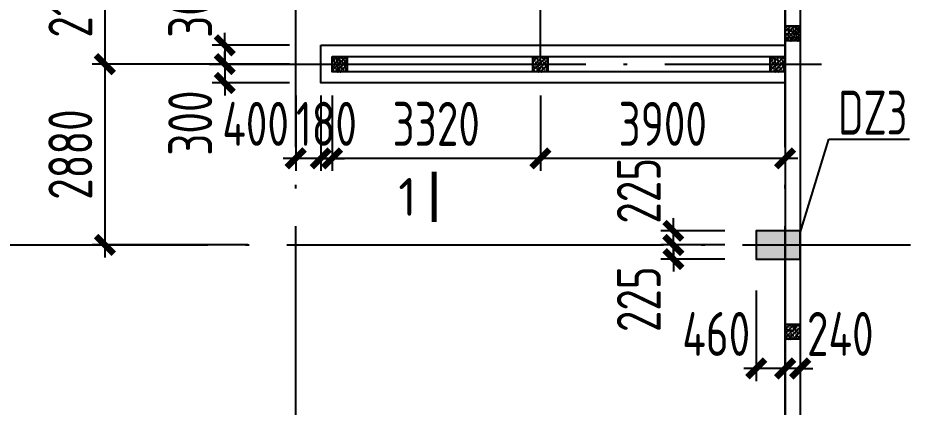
# Model space of a CAD drawing. Extents: x -2746917 to -971774, y -3334247 to -3250358.
# Drawn here: x -2230347 to -2223238, y -3285967 to -3282867 of the extents above; entities that cross this region are included whole.
import ezdxf

# ---------------------------------------------------------------- set-up
doc = ezdxf.new("R2010")
doc.units = 0
doc.header["$LTSCALE"] = 1000
doc.header["$MEASUREMENT"] = 0
doc.header["$PDMODE"] = 35
doc.linetypes.add('DOTE', pattern=[2.42, 2, -0.2, 0.02, -0.2])
doc.layers.get('0').update_dxf_attribs({"linetype": 'CONTINUOUS'})
doc.layers.get('Defpoints').update_dxf_attribs({"linetype": 'CONTINUOUS'})
for name, color, linetype in [('AXIS', 253, 'DOTE'), ('BEAM_CON', 4, 'CONTINUOUS'), ('COLU', 7, 'CONTINUOUS'), ('DIM', 3, 'CONTINUOUS'), ('HATCH', 254, 'CONTINUOUS'), ('NUM', 7, 'CONTINUOUS'), ('TEXT', 7, 'CONTINUOUS'), ('THICK', 6, 'CONTINUOUS')]:
    doc.layers.add(name, color=color, linetype=linetype)
doc.styles.add('TSSD_Dimension', font='tssdeng.shx', dxfattribs={"width": 0.75, "bigfont": 'Hztxt.shx'})
doc.styles.add('TSSD_Label', font='tssdeng.shx', dxfattribs={"width": 0.75, "bigfont": 'hztxt.shx'})
doc.styles.add('TSSD_Rein', font='Tssdeng.shx', dxfattribs={"width": 0.75, "bigfont": 'hztxt.shx'})
doc.dimstyles.new('TSSD_200_100', dxfattribs={"dimtxt": 350, "dimasz": 100, "dimexe": 100, "dimexo": 250, "dimgap": 100, "dimtad": 1, "dimdec": 0, "dimlfac": 2, "dimzin": 0, "dimdsep": 46, "dimtxsty": 'TSSD_Dimension', "dimblk": 'ARCHTICK', "dimcen": 0, "dimdle": 100, "dimclrt": 7, "dimadec": 0, "dimazin": 0, "dimtfac": 1, "dimtdec": 0, "dimtix": 1, "dimtmove": 2, "dimatfit": 3, "dimfxl": 1, "dimtolj": 1, "dimtzin": 0, "dimarcsym": 0})

# ---------------------------------------------------------------- blocks, each defined once
blk = doc.blocks.new('_ArchTick')
at = {"color": 0, "const_width": 0.5}
blk.add_lwpolyline([(-0.707, -0.707), (0.707, 0.707)], dxfattribs=at)
blk = doc.blocks.new('*D1742')
at = {"layer": 'Defpoints', "color": 0, "ltscale": 1.5}
for p in [(-2225124.5, -3284675.3), (-2224463.7, -3284675.3), (-2224463.7, -3284787.8)]:
    blk.add_point(p, dxfattribs=at)
at = {"layer": 'DIM', "color": 0, "lineweight": -2, "ltscale": 1.5}
for p, q in [((-2225124.5, -3284675.3), (-2225124.5, -3284575.3)), ((-2224713.7, -3284675.3), (-2225224.5, -3284675.3)), ((-2225124.5, -3284787.8), (-2225124.5, -3284675.3)), ((-2224713.7, -3284787.8), (-2225224.5, -3284787.8)), ((-2225124.5, -3284787.8), (-2225124.5, -3284887.8))]:
    blk.add_line(p, q, dxfattribs=at)
at = {"layer": 'DIM', "color": 0, "lineweight": -2, "ltscale": 1.5, "xscale": 100, "yscale": 100, "zscale": 100}
for p, rotation in [((-2225124.5, -3284675.3), 270), ((-2225124.5, -3284787.8), 90)]:
    blk.add_blockref('_ArchTick', p, dxfattribs=dict(at, rotation=rotation))
at = {"layer": 'DIM', "color": 7, "ltscale": 1.5, "insert": (-2225399.5, -3285107.1), "char_height": 350, "attachment_point": 5, "rotation": 90, "style": 'TSSD_Dimension'}
blk.add_mtext('\\A1;225', dxfattribs=at)
blk = doc.blocks.new('*D1743')
at = {"layer": 'Defpoints', "color": 0, "ltscale": 1.5}
for p in [(-2225124.5, -3284562.8), (-2224463.7, -3284562.8), (-2224463.7, -3284675.3)]:
    blk.add_point(p, dxfattribs=at)
at = {"layer": 'DIM', "color": 0, "lineweight": -2, "ltscale": 1.5}
for p, q in [((-2225124.5, -3284562.8), (-2225124.5, -3284462.8)), ((-2224713.7, -3284562.8), (-2225224.5, -3284562.8)), ((-2225124.5, -3284675.3), (-2225124.5, -3284562.8)), ((-2224713.7, -3284675.3), (-2225224.5, -3284675.3)), ((-2225124.5, -3284675.3), (-2225124.5, -3284775.3))]:
    blk.add_line(p, q, dxfattribs=at)
at = {"layer": 'DIM', "color": 0, "lineweight": -2, "ltscale": 1.5, "xscale": 100, "yscale": 100, "zscale": 100}
for p, rotation in [((-2225124.5, -3284562.8), 270), ((-2225124.5, -3284675.3), 90)]:
    blk.add_blockref('_ArchTick', p, dxfattribs=dict(at, rotation=rotation))
at = {"layer": 'DIM', "color": 7, "ltscale": 1.5, "insert": (-2225399.5, -3284243.6), "char_height": 350, "attachment_point": 5, "rotation": 90, "style": 'TSSD_Dimension'}
blk.add_mtext('\\A1;225', dxfattribs=at)
blk = doc.blocks.new('*D1744')
at = {"layer": 'Defpoints', "color": 0, "ltscale": 1.5}
for p in [(-2224233.7, -3284787.8), (-2224113.7, -3284787.8), (-2224233.7, -3285658.8)]:
    blk.add_point(p, dxfattribs=at)
at = {"layer": 'DIM', "color": 0, "lineweight": -2, "ltscale": 1.5}
for p, q in [((-2224233.7, -3285037.8), (-2224233.7, -3285758.8)), ((-2224113.7, -3285037.8), (-2224113.7, -3285758.8)), ((-2224233.7, -3285658.8), (-2224333.7, -3285658.8)), ((-2224113.7, -3285658.8), (-2224233.7, -3285658.8)), ((-2224113.7, -3285658.8), (-2224013.7, -3285658.8))]:
    blk.add_line(p, q, dxfattribs=at)
at = {"layer": 'DIM', "color": 0, "lineweight": -2, "ltscale": 1.5, "xscale": 100, "yscale": 100, "zscale": 100}
blk.add_blockref('_ArchTick', (-2224233.7, -3285658.8), dxfattribs=at)
at = {"layer": 'DIM', "color": 0, "lineweight": -2, "ltscale": 1.5, "xscale": 100, "yscale": 100, "zscale": 100, "rotation": 180}
blk.add_blockref('_ArchTick', (-2224113.7, -3285658.8), dxfattribs=at)
at = {"layer": 'DIM', "color": 7, "ltscale": 1.5, "insert": (-2223794.4, -3285383.8), "char_height": 350, "attachment_point": 5, "style": 'TSSD_Dimension'}
blk.add_mtext('\\A1;240', dxfattribs=at)
blk = doc.blocks.new('*D1745')
at = {"layer": 'Defpoints', "color": 0, "ltscale": 1.5}
for p in [(-2224463.7, -3284787.8), (-2224233.7, -3284787.8), (-2224463.7, -3285658.8)]:
    blk.add_point(p, dxfattribs=at)
at = {"layer": 'DIM', "color": 0, "lineweight": -2, "ltscale": 1.5}
for p, q in [((-2224463.7, -3285037.8), (-2224463.7, -3285758.8)), ((-2224233.7, -3285037.8), (-2224233.7, -3285758.8)), ((-2224133.7, -3285658.8), (-2224563.7, -3285658.8))]:
    blk.add_line(p, q, dxfattribs=at)
at = {"layer": 'DIM', "color": 0, "lineweight": -2, "ltscale": 1.5, "xscale": 100, "yscale": 100, "zscale": 100, "rotation": 180}
blk.add_blockref('_ArchTick', (-2224463.7, -3285658.8), dxfattribs=at)
at = {"layer": 'DIM', "color": 0, "lineweight": -2, "ltscale": 1.5, "xscale": 100, "yscale": 100, "zscale": 100}
blk.add_blockref('_ArchTick', (-2224233.7, -3285658.8), dxfattribs=at)
at = {"layer": 'DIM', "color": 7, "ltscale": 1.5, "insert": (-2224783, -3285383.8), "char_height": 350, "attachment_point": 5, "style": 'TSSD_Dimension'}
blk.add_mtext('\\A1;460', dxfattribs=at)
blk = doc.blocks.new('*D2652')
at = {"layer": 'Defpoints', "color": 0, "ltscale": 1.5}
for p in [(-2226183.7, -3283235.3), (-2224233.7, -3283235.3), (-2226183.7, -3283985.9)]:
    blk.add_point(p, dxfattribs=at)
at = {"layer": 'DIM', "color": 0, "lineweight": -2, "ltscale": 1.5}
for p, q in [((-2226183.7, -3283485.3), (-2226183.7, -3284085.9)), ((-2224233.7, -3283485.3), (-2224233.7, -3284085.9)), ((-2224133.7, -3283985.9), (-2226283.7, -3283985.9))]:
    blk.add_line(p, q, dxfattribs=at)
at = {"layer": 'DIM', "color": 0, "lineweight": -2, "ltscale": 1.5, "xscale": 100, "yscale": 100, "zscale": 100, "rotation": 180}
blk.add_blockref('_ArchTick', (-2226183.7, -3283985.9), dxfattribs=at)
at = {"layer": 'DIM', "color": 0, "lineweight": -2, "ltscale": 1.5, "xscale": 100, "yscale": 100, "zscale": 100}
blk.add_blockref('_ArchTick', (-2224233.7, -3283985.9), dxfattribs=at)
at = {"layer": 'DIM', "color": 7, "ltscale": 1.5, "insert": (-2225208.7, -3283710.9), "char_height": 350, "attachment_point": 5, "style": 'TSSD_Dimension'}
blk.add_mtext('\\A1;3900', dxfattribs=at)
blk = doc.blocks.new('*D2653')
at = {"layer": 'Defpoints', "color": 0, "ltscale": 1.5}
for p in [(-2227843.7, -3283235.3), (-2226183.7, -3283235.3), (-2227843.7, -3283985.9)]:
    blk.add_point(p, dxfattribs=at)
at = {"layer": 'DIM', "color": 0, "lineweight": -2, "ltscale": 1.5}
for p, q in [((-2227843.7, -3283485.3), (-2227843.7, -3284085.9)), ((-2226183.7, -3283485.3), (-2226183.7, -3284085.9)), ((-2226083.7, -3283985.9), (-2227943.7, -3283985.9))]:
    blk.add_line(p, q, dxfattribs=at)
at = {"layer": 'DIM', "color": 0, "lineweight": -2, "ltscale": 1.5, "xscale": 100, "yscale": 100, "zscale": 100, "rotation": 180}
blk.add_blockref('_ArchTick', (-2227843.7, -3283985.9), dxfattribs=at)
at = {"layer": 'DIM', "color": 0, "lineweight": -2, "ltscale": 1.5, "xscale": 100, "yscale": 100, "zscale": 100}
blk.add_blockref('_ArchTick', (-2226183.7, -3283985.9), dxfattribs=at)
at = {"layer": 'DIM', "color": 7, "ltscale": 1.5, "insert": (-2227013.7, -3283710.9), "char_height": 350, "attachment_point": 5, "style": 'TSSD_Dimension'}
blk.add_mtext('\\A1;3320', dxfattribs=at)
blk = doc.blocks.new('*D2654')
at = {"layer": 'Defpoints', "color": 0, "ltscale": 1.5}
for p in [(-2228133.7, -3283235.3), (-2227933.7, -3283235.3), (-2228133.7, -3283985.9)]:
    blk.add_point(p, dxfattribs=at)
at = {"layer": 'DIM', "color": 0, "lineweight": -2, "ltscale": 1.5}
for p, q in [((-2228133.7, -3283485.3), (-2228133.7, -3284085.9)), ((-2227933.7, -3283485.3), (-2227933.7, -3284085.9)), ((-2227833.7, -3283985.9), (-2228233.7, -3283985.9))]:
    blk.add_line(p, q, dxfattribs=at)
at = {"layer": 'DIM', "color": 0, "lineweight": -2, "ltscale": 1.5, "xscale": 100, "yscale": 100, "zscale": 100, "rotation": 180}
blk.add_blockref('_ArchTick', (-2228133.7, -3283985.9), dxfattribs=at)
at = {"layer": 'DIM', "color": 0, "lineweight": -2, "ltscale": 1.5, "xscale": 100, "yscale": 100, "zscale": 100}
blk.add_blockref('_ArchTick', (-2227933.7, -3283985.9), dxfattribs=at)
at = {"layer": 'DIM', "color": 7, "ltscale": 1.5, "insert": (-2228453, -3283710.9), "char_height": 350, "attachment_point": 5, "style": 'TSSD_Dimension'}
blk.add_mtext('\\A1;400', dxfattribs=at)
blk = doc.blocks.new('*D2655')
at = {"layer": 'Defpoints', "color": 0, "ltscale": 1.5}
for p in [(-2227933.7, -3283235.3), (-2227843.7, -3283235.3), (-2227843.7, -3283985.9)]:
    blk.add_point(p, dxfattribs=at)
at = {"layer": 'DIM', "color": 0, "lineweight": -2, "ltscale": 1.5}
for p, q in [((-2227933.7, -3283485.3), (-2227933.7, -3284085.9)), ((-2227843.7, -3283485.3), (-2227843.7, -3284085.9)), ((-2227933.7, -3283985.9), (-2228033.7, -3283985.9)), ((-2227933.7, -3283985.9), (-2227843.7, -3283985.9)), ((-2227843.7, -3283985.9), (-2227743.7, -3283985.9))]:
    blk.add_line(p, q, dxfattribs=at)
at = {"layer": 'DIM', "color": 0, "lineweight": -2, "ltscale": 1.5, "xscale": 100, "yscale": 100, "zscale": 100}
blk.add_blockref('_ArchTick', (-2227933.7, -3283985.9), dxfattribs=at)
at = {"layer": 'DIM', "color": 0, "lineweight": -2, "ltscale": 1.5, "xscale": 100, "yscale": 100, "zscale": 100, "rotation": 180}
blk.add_blockref('_ArchTick', (-2227843.7, -3283985.9), dxfattribs=at)
at = {"layer": 'DIM', "color": 7, "ltscale": 1.5, "insert": (-2227888.7, -3283710.9), "char_height": 350, "attachment_point": 5, "style": 'TSSD_Dimension'}
blk.add_mtext('\\A1;180', dxfattribs=at)
blk = doc.blocks.new('*D2657')
at = {"layer": 'Defpoints', "color": 0, "ltscale": 1.5}
for p in [(-2228266.2, -3282175.3), (-2229654, -3283235.3), (-2228266.2, -3283235.3)]:
    blk.add_point(p, dxfattribs=at)
at = {"layer": 'DIM', "color": 0, "lineweight": -2, "ltscale": 1.5}
for p, q in [((-2229654, -3282075.3), (-2229654, -3283335.3)), ((-2228516.2, -3282175.3), (-2229754, -3282175.3)), ((-2228516.2, -3283235.3), (-2229754, -3283235.3))]:
    blk.add_line(p, q, dxfattribs=at)
at = {"layer": 'DIM', "color": 0, "lineweight": -2, "ltscale": 1.5, "xscale": 100, "yscale": 100, "zscale": 100}
for p, rotation in [((-2229654, -3282175.3), 90), ((-2229654, -3283235.3), 270)]:
    blk.add_blockref('_ArchTick', p, dxfattribs=dict(at, rotation=rotation))
at = {"layer": 'DIM', "color": 7, "ltscale": 1.5, "insert": (-2229929, -3282705.3), "char_height": 350, "attachment_point": 5, "rotation": 90, "style": 'TSSD_Dimension'}
blk.add_mtext('\\A1;2120', dxfattribs=at)
blk = doc.blocks.new('*D2658')
at = {"layer": 'Defpoints', "color": 0, "ltscale": 1.5}
for p in [(-2228266.2, -3283235.3), (-2229654, -3284675.3), (-2228266.2, -3284675.3)]:
    blk.add_point(p, dxfattribs=at)
at = {"layer": 'DIM', "color": 0, "lineweight": -2, "ltscale": 1.5}
for p, q in [((-2229654, -3283135.3), (-2229654, -3284775.3)), ((-2228516.2, -3283235.3), (-2229754, -3283235.3)), ((-2228516.2, -3284675.3), (-2229754, -3284675.3))]:
    blk.add_line(p, q, dxfattribs=at)
at = {"layer": 'DIM', "color": 0, "lineweight": -2, "ltscale": 1.5, "xscale": 100, "yscale": 100, "zscale": 100}
for p, rotation in [((-2229654, -3283235.3), 90), ((-2229654, -3284675.3), 270)]:
    blk.add_blockref('_ArchTick', p, dxfattribs=dict(at, rotation=rotation))
at = {"layer": 'DIM', "color": 7, "ltscale": 1.5, "insert": (-2229929, -3283955.3), "char_height": 350, "attachment_point": 5, "rotation": 90, "style": 'TSSD_Dimension'}
blk.add_mtext('\\A1;2880', dxfattribs=at)
blk = doc.blocks.new('*D2659')
at = {"layer": 'Defpoints', "color": 0, "ltscale": 1.5}
for p in [(-2227933.7, -3283085.3), (-2228698.9, -3283235.3), (-2227933.7, -3283235.3)]:
    blk.add_point(p, dxfattribs=at)
at = {"layer": 'DIM', "color": 0, "lineweight": -2, "ltscale": 1.5}
for p, q in [((-2228698.9, -3283085.3), (-2228698.9, -3282985.3)), ((-2228183.7, -3283085.3), (-2228798.9, -3283085.3)), ((-2228698.9, -3283085.3), (-2228698.9, -3283235.3)), ((-2228183.7, -3283235.3), (-2228798.9, -3283235.3)), ((-2228698.9, -3283235.3), (-2228698.9, -3283335.3))]:
    blk.add_line(p, q, dxfattribs=at)
at = {"layer": 'DIM', "color": 0, "lineweight": -2, "ltscale": 1.5, "xscale": 100, "yscale": 100, "zscale": 100}
for p, rotation in [((-2228698.9, -3283085.3), 270), ((-2228698.9, -3283235.3), 90)]:
    blk.add_blockref('_ArchTick', p, dxfattribs=dict(at, rotation=rotation))
at = {"layer": 'DIM', "color": 7, "ltscale": 1.5, "insert": (-2228973.9, -3282766.1), "char_height": 350, "attachment_point": 5, "rotation": 90, "style": 'TSSD_Dimension'}
blk.add_mtext('\\A1;300', dxfattribs=at)
blk = doc.blocks.new('*D2660')
at = {"layer": 'Defpoints', "color": 0, "ltscale": 1.5}
for p in [(-2227933.7, -3283235.3), (-2228698.9, -3283385.3), (-2227933.7, -3283385.3)]:
    blk.add_point(p, dxfattribs=at)
at = {"layer": 'DIM', "color": 0, "lineweight": -2, "ltscale": 1.5}
for p, q in [((-2228698.9, -3283235.3), (-2228698.9, -3283135.3)), ((-2228183.7, -3283235.3), (-2228798.9, -3283235.3)), ((-2228698.9, -3283235.3), (-2228698.9, -3283385.3)), ((-2228183.7, -3283385.3), (-2228798.9, -3283385.3)), ((-2228698.9, -3283385.3), (-2228698.9, -3283485.3))]:
    blk.add_line(p, q, dxfattribs=at)
at = {"layer": 'DIM', "color": 0, "lineweight": -2, "ltscale": 1.5, "xscale": 100, "yscale": 100, "zscale": 100}
for p, rotation in [((-2228698.9, -3283235.3), 270), ((-2228698.9, -3283385.3), 90)]:
    blk.add_blockref('_ArchTick', p, dxfattribs=dict(at, rotation=rotation))
at = {"layer": 'DIM', "color": 7, "ltscale": 1.5, "insert": (-2228973.9, -3283704.6), "char_height": 350, "attachment_point": 5, "rotation": 90, "style": 'TSSD_Dimension'}
blk.add_mtext('\\A1;300', dxfattribs=at)
blk = doc.blocks.new('A$C6DF15AF1')
at = {"layer": 'HATCH', "ltscale": 1.5}
h = blk.add_hatch(dxfattribs=at)
h.set_pattern_fill('ARMORED', color=256, scale=5, style=0)
h.set_pattern_definition([(50, (2166309.23, 3282061.71), (35.86300913, -3.13760675), [3.75, -41.25]), (355, (2166309.23, 3282061.71), (-6.93756668, 37.6096067), [3, -33]), (100.4514, (2166312.218, 3282061.447), (28.9254691, 34.4719771), [3.1870095, -35.0571056]), (46.1842, (2166309.23, 3282071.71), (53.36205243, -8.2759507), [5.625, -61.875]), (96.6356, (2166313.676, 3282071.02), (46.7331353, 48.70589355), [4.7805144, -52.58565]), (351.1842, (2166309.23, 3282071.71), (46.73309726, 48.70593005), [4.5, -49.5]), (21, (2166314.23, 3282069.21), (29.8453526, -20.13094453), [3.75, -41.25]), (326, (2166314.23, 3282069.21), (12.1657666, 36.25750225), [3, -33]), (71.4514, (2166316.717, 3282067.53), (42.01113143, 16.12652484), [3.1870095, -35.0571056]), (37.5, (2166309.23, 3282061.709), (0.607992766, 16.64469269), [0, -32.6, 0, -33.5, 0, -33.125]), (7.5, (2166309.23, 3282061.709), (13.15347687, 19.720585594), [0, -19.1, 0, -31.85, 0, -12.625]), (327.5, (2166298.08, 3282061.709), (26.69112181, -1.127743587), [0, -12.5, 0, -39, 0, -51.75]), (317.5, (2166293.08, 3282061.71), (29.15930847, 5.00524912), [0, -16.25, 0, -25.9, 0, -36.75]), (45, (2166309.23, 3282061.71), (-17.67766953, 17.67766953), [])])
h.paths.add_polyline_path([(0, 120), (120, 120), (120, 0), (0, 0)])
at = {"layer": 'COLU'}
blk.add_lwpolyline([(0, 120), (120, 120), (120, 0), (0, 0)], close=True, dxfattribs=at)

msp = doc.modelspace()

# ---------------------------------------------------------------- hatches: boundary and pattern name
at = {"layer": 'COLU', "ltscale": 1.5}
h = msp.add_hatch(color=256, dxfattribs=at)
h.paths.add_polyline_path([(-2224113.71, -3284562.84), (-2224463.71, -3284562.84), (-2224463.71, -3284787.84), (-2224113.71, -3284787.84)])
h.paths.add_polyline_path([(-2224113.71, -3288562.84), (-2224463.71, -3288562.84), (-2224463.71, -3288787.84), (-2224113.71, -3288787.84)])
h.paths.add_polyline_path([(-2224113.71, -3296562.84), (-2224463.71, -3296562.84), (-2224463.71, -3296787.84), (-2224113.71, -3296787.84)])
h.paths.add_polyline_path([(-2228321.21, -3304795.34), (-2227946.21, -3304795.34), (-2227946.21, -3304245.34), (-2228321.21, -3304245.34)])
h.paths.add_polyline_path([(-2228296.21, -3292425.34), (-2227971.21, -3292425.34), (-2227971.21, -3292925.34), (-2228296.21, -3292925.34)])
h.paths.add_polyline_path([(-2228321.21, -3280555.34), (-2227946.21, -3280555.34), (-2227946.21, -3281105.34), (-2228321.21, -3281105.34)])
h.paths.add_polyline_path([(-2232221.21, -3304795.34), (-2231846.21, -3304795.34), (-2231846.21, -3304245.34), (-2232221.21, -3304245.34)])
h.paths.add_polyline_path([(-2232196.21, -3292425.34), (-2231871.21, -3292425.34), (-2231871.21, -3292925.34), (-2232196.21, -3292925.34)])
h.paths.add_polyline_path([(-2232221.21, -3280555.34), (-2231846.21, -3280555.34), (-2231846.21, -3281105.34), (-2232221.21, -3281105.34)])
h.paths.add_polyline_path([(-2236121.21, -3304795.34), (-2235746.21, -3304795.34), (-2235746.21, -3304245.34), (-2236121.21, -3304245.34)])
h.paths.add_polyline_path([(-2236096.21, -3292425.34), (-2235771.21, -3292425.34), (-2235771.21, -3292925.34), (-2236096.21, -3292925.34)])
h.paths.add_polyline_path([(-2236121.21, -3280555.34), (-2235746.21, -3280555.34), (-2235746.21, -3281105.34), (-2236121.21, -3281105.34)])
h.paths.add_polyline_path([(-2240021.21, -3304795.34), (-2239646.21, -3304795.34), (-2239646.21, -3304245.34), (-2240021.21, -3304245.34)])
h.paths.add_polyline_path([(-2239996.21, -3292425.34), (-2239671.21, -3292425.34), (-2239671.21, -3292925.34), (-2239996.21, -3292925.34)])
h.paths.add_polyline_path([(-2240021.21, -3280555.34), (-2239646.21, -3280555.34), (-2239646.21, -3281105.34), (-2240021.21, -3281105.34)])
h.paths.add_polyline_path([(-2243921.21, -3304795.34), (-2243546.21, -3304795.34), (-2243546.21, -3304245.34), (-2243921.21, -3304245.34)])
h.paths.add_polyline_path([(-2243896.21, -3292425.34), (-2243571.21, -3292425.34), (-2243571.21, -3292925.34), (-2243896.21, -3292925.34)])
h.paths.add_polyline_path([(-2243921.21, -3280555.34), (-2243546.21, -3280555.34), (-2243546.21, -3281105.34), (-2243921.21, -3281105.34)])
h.paths.add_polyline_path([(-2247821.21, -3304795.34), (-2247446.21, -3304795.34), (-2247446.21, -3304245.34), (-2247821.21, -3304245.34)])
h.paths.add_polyline_path([(-2247796.21, -3292425.34), (-2247471.21, -3292425.34), (-2247471.21, -3292925.34), (-2247796.21, -3292925.34)])
h.paths.add_polyline_path([(-2247821.21, -3280555.34), (-2247446.21, -3280555.34), (-2247446.21, -3281105.34), (-2247821.21, -3281105.34)])
h.paths.add_polyline_path([(-2251721.21, -3304795.34), (-2251346.21, -3304795.34), (-2251346.21, -3304245.34), (-2251721.21, -3304245.34)])
h.paths.add_polyline_path([(-2251696.21, -3292425.34), (-2251371.21, -3292425.34), (-2251371.21, -3292925.34), (-2251696.21, -3292925.34)])
h.paths.add_polyline_path([(-2251721.21, -3280555.34), (-2251346.21, -3280555.34), (-2251346.21, -3281105.34), (-2251721.21, -3281105.34)])
h.paths.add_polyline_path([(-2255621.21, -3304795.34), (-2255246.21, -3304795.34), (-2255246.21, -3304245.34), (-2255621.21, -3304245.34)])
h.paths.add_polyline_path([(-2255596.21, -3292425.34), (-2255271.21, -3292425.34), (-2255271.21, -3292925.34), (-2255596.21, -3292925.34)])
h.paths.add_polyline_path([(-2255621.21, -3280555.34), (-2255246.21, -3280555.34), (-2255246.21, -3281105.34), (-2255621.21, -3281105.34)])
h.paths.add_polyline_path([(-2224113.71, -3280555.34), (-2224463.71, -3280555.34), (-2224463.71, -3281105.34), (-2224113.71, -3281105.34)])
h.paths.add_polyline_path([(-2224113.71, -3300562.84), (-2224463.71, -3300562.84), (-2224463.71, -3300787.84), (-2224113.71, -3300787.84)])
h.paths.add_polyline_path([(-2224113.71, -3304795.34), (-2224463.71, -3304795.34), (-2224463.71, -3304245.34), (-2224113.71, -3304245.34)])
h.paths.add_polyline_path([(-2224113.71, -3292925.34), (-2224463.71, -3292925.34), (-2224463.71, -3292425.34), (-2224113.71, -3292425.34)])
h.paths.add_polyline_path([(-2259521.21, -3304795.34), (-2259146.21, -3304795.34), (-2259146.21, -3304245.34), (-2259521.21, -3304245.34)])
h.paths.add_polyline_path([(-2267253.71, -3300562.84), (-2266903.71, -3300562.84), (-2266903.71, -3300787.84), (-2267253.71, -3300787.84)])
h.paths.add_polyline_path([(-2267253.71, -3296562.84), (-2266903.71, -3296562.84), (-2266903.71, -3296787.84), (-2267253.71, -3296787.84)])
h.paths.add_polyline_path([(-2267253.71, -3288562.84), (-2266903.71, -3288562.84), (-2266903.71, -3288787.84), (-2267253.71, -3288787.84)])
h.paths.add_polyline_path([(-2263421.21, -3304795.34), (-2263046.21, -3304795.34), (-2263046.21, -3304245.34), (-2263421.21, -3304245.34)])
h.paths.add_polyline_path([(-2267253.71, -3304795.34), (-2266903.71, -3304795.34), (-2266903.71, -3304245.34), (-2267253.71, -3304245.34)])
h.paths.add_polyline_path([(-2259496.21, -3292425.34), (-2259171.21, -3292425.34), (-2259171.21, -3292925.34), (-2259496.21, -3292925.34)])
h.paths.add_polyline_path([(-2259521.21, -3280555.34), (-2259146.21, -3280555.34), (-2259146.21, -3281105.34), (-2259521.21, -3281105.34)])
h.paths.add_polyline_path([(-2263396.21, -3292425.34), (-2263071.21, -3292425.34), (-2263071.21, -3292925.34), (-2263396.21, -3292925.34)])
h.paths.add_polyline_path([(-2267253.71, -3292925.34), (-2266903.71, -3292925.34), (-2266903.71, -3292425.34), (-2267253.71, -3292425.34)])
h.paths.add_polyline_path([(-2267253.71, -3284562.84), (-2266903.71, -3284562.84), (-2266903.71, -3284787.84), (-2267253.71, -3284787.84)])
h.paths.add_polyline_path([(-2263421.21, -3280555.34), (-2263046.21, -3280555.34), (-2263046.21, -3281105.34), (-2263421.21, -3281105.34)])
h.paths.add_polyline_path([(-2267253.71, -3280555.34), (-2266903.71, -3280555.34), (-2266903.71, -3281105.34), (-2267253.71, -3281105.34)])
at = {"layer": 'HATCH', "ltscale": 1.5}
h = msp.add_hatch(dxfattribs=at)
h.set_pattern_fill('ARMORED', color=256, scale=5, style=0)
h.set_pattern_definition([(50, (-61534.47, -1233.628), (35.86300913, -3.13760675), [3.75, -41.25]), (355, (-61534.47, -1233.63), (-6.93756668, 37.6096067), [3, -33]), (100.4514, (-61531.48, -1233.89), (28.9254691, 34.4719771), [3.1870095, -35.0571056]), (46.1842, (-61534.47, -1223.63), (53.36205243, -8.2759507), [5.625, -61.875]), (96.6356, (-61530.02, -1224.32), (46.7331353, 48.70589355), [4.7805144, -52.58565]), (351.1842, (-61534.47, -1223.63), (46.73309726, 48.70593005), [4.5, -49.5]), (21, (-61529.47, -1226.128), (29.8453526, -20.13094453), [3.75, -41.25]), (326, (-61529.47, -1226.13), (12.1657666, 36.25750225), [3, -33]), (71.4514, (-61526.98, -1227.806), (42.01113143, 16.12652484), [3.1870095, -35.0571056]), (37.5, (-61534.469, -1233.628), (0.607992766, 16.64469269), [0, -32.6, 0, -33.5, 0, -33.125]), (7.5, (-61534.469, -1233.628), (13.15347687, 19.720585594), [0, -19.1, 0, -31.85, 0, -12.625]), (327.5, (-61545.619, -1233.628), (26.69112181, -1.127743587), [0, -12.5, 0, -39, 0, -51.75]), (317.5, (-61550.619, -1233.628), (29.15930847, 5.00524912), [0, -16.25, 0, -25.9, 0, -36.75]), (45, (-61534.469, -1233.628), (-17.67766953, 17.67766953), [])])
h.paths.add_polyline_path([(-2227843.71, -3283175.34), (-2227723.71, -3283175.34), (-2227723.71, -3283295.34), (-2227843.71, -3283295.34)])
h = msp.add_hatch(dxfattribs=at)
h.set_pattern_fill('ARMORED', color=256, scale=5, style=0)
h.set_pattern_definition([(50, (-59934.47, -1233.628), (35.86300913, -3.13760675), [3.75, -41.25]), (355, (-59934.47, -1233.63), (-6.93756668, 37.6096067), [3, -33]), (100.4514, (-59931.48, -1233.89), (28.9254691, 34.4719771), [3.1870095, -35.0571056]), (46.1842, (-59934.47, -1223.63), (53.36205243, -8.2759507), [5.625, -61.875]), (96.6356, (-59930.02, -1224.32), (46.7331353, 48.70589355), [4.7805144, -52.58565]), (351.1842, (-59934.47, -1223.63), (46.73309726, 48.70593005), [4.5, -49.5]), (21, (-59929.47, -1226.128), (29.8453526, -20.13094453), [3.75, -41.25]), (326, (-59929.47, -1226.13), (12.1657666, 36.25750225), [3, -33]), (71.4514, (-59926.98, -1227.806), (42.01113143, 16.12652484), [3.1870095, -35.0571056]), (37.5, (-59934.469, -1233.628), (0.607992766, 16.64469269), [0, -32.6, 0, -33.5, 0, -33.125]), (7.5, (-59934.469, -1233.628), (13.15347687, 19.720585594), [0, -19.1, 0, -31.85, 0, -12.625]), (327.5, (-59945.619, -1233.628), (26.69112181, -1.127743587), [0, -12.5, 0, -39, 0, -51.75]), (317.5, (-59950.619, -1233.628), (29.15930847, 5.00524912), [0, -16.25, 0, -25.9, 0, -36.75]), (45, (-59934.469, -1233.628), (-17.67766953, 17.67766953), [])])
h.paths.add_polyline_path([(-2226243.71, -3283175.34), (-2226123.71, -3283175.34), (-2226123.71, -3283295.34), (-2226243.71, -3283295.34)])
h = msp.add_hatch(dxfattribs=at)
h.set_pattern_fill('ARMORED', color=256, scale=5, style=0)
h.set_pattern_definition([(50, (-58044.47, -1233.628), (35.86300913, -3.13760675), [3.75, -41.25]), (355, (-58044.47, -1233.63), (-6.93756668, 37.6096067), [3, -33]), (100.4514, (-58041.48, -1233.89), (28.9254691, 34.4719771), [3.1870095, -35.0571056]), (46.1842, (-58044.47, -1223.63), (53.36205243, -8.2759507), [5.625, -61.875]), (96.6356, (-58040.02, -1224.32), (46.7331353, 48.70589355), [4.7805144, -52.58565]), (351.1842, (-58044.47, -1223.63), (46.73309726, 48.70593005), [4.5, -49.5]), (21, (-58039.47, -1226.128), (29.8453526, -20.13094453), [3.75, -41.25]), (326, (-58039.47, -1226.13), (12.1657666, 36.25750225), [3, -33]), (71.4514, (-58036.98, -1227.806), (42.01113143, 16.12652484), [3.1870095, -35.0571056]), (37.5, (-58044.469, -1233.628), (0.607992766, 16.64469269), [0, -32.6, 0, -33.5, 0, -33.125]), (7.5, (-58044.469, -1233.628), (13.15347687, 19.720585594), [0, -19.1, 0, -31.85, 0, -12.625]), (327.5, (-58055.619, -1233.628), (26.69112181, -1.127743587), [0, -12.5, 0, -39, 0, -51.75]), (317.5, (-58060.619, -1233.628), (29.15930847, 5.00524912), [0, -16.25, 0, -25.9, 0, -36.75]), (45, (-58044.469, -1233.628), (-17.67766953, 17.67766953), [])])
h.paths.add_polyline_path([(-2224353.71, -3283175.34), (-2224233.71, -3283175.34), (-2224233.71, -3283295.34), (-2224353.71, -3283295.34)])

# ---------------------------------------------------------------- linework, layer by layer
at = {"layer": 'AXIS', "ltscale": 1.5}
for p, q in [((-2228133.71, -3305675.34), (-2228133.71, -3279455.81)), ((-2224233.71, -3305675.34), (-2224233.71, -3279455.81)), ((-2226183.71, -3283235.34), (-2226183.71, -3279915.98)), ((-2228822.8, -3283235.34), (-2223943.71, -3283235.34)), ((-2268133.71, -3284675.34), (-2223233.71, -3284675.34))]:
    msp.add_line(p, q, dxfattribs=at)
at = {"layer": 'BEAM_CON', "ltscale": 1.5}
for points in [[(-2267253.71, -3280555.34), (-2224113.71, -3280555.34), (-2224113.71, -3304795.34), (-2267253.71, -3304795.34)], [(-2267133.71, -3280675.34), (-2224233.71, -3280675.34), (-2224233.71, -3304675.34), (-2267133.71, -3304675.34)]]:
    msp.add_lwpolyline(points, close=True, dxfattribs=at)
at = {"layer": 'COLU'}
for points in [[(-2227933.71, -3283085.34), (-2224233.71, -3283085.34), (-2224233.71, -3283385.34), (-2227933.71, -3283385.34)], [(-2227843.71, -3283175.34), (-2224233.71, -3283175.34), (-2224233.71, -3283295.34), (-2227843.71, -3283295.34)], [(-2227843.71, -3283175.34), (-2227723.71, -3283175.34), (-2227723.71, -3283295.34), (-2227843.71, -3283295.34)], [(-2226243.71, -3283175.34), (-2226123.71, -3283175.34), (-2226123.71, -3283295.34), (-2226243.71, -3283295.34)], [(-2224353.71, -3283175.34), (-2224233.71, -3283175.34), (-2224233.71, -3283295.34), (-2224353.71, -3283295.34)]]:
    msp.add_lwpolyline(points, close=True, dxfattribs=at)
at = {"layer": 'COLU', "ltscale": 1.5}
msp.add_lwpolyline([(-2224113.71, -3284562.84), (-2224463.71, -3284562.84), (-2224463.71, -3284787.84), (-2224113.71, -3284787.84)], close=True, dxfattribs=at)
at = {"layer": 'NUM'}
for p, q in [((-2224113.71, -3284577.84), (-2223884.89, -3283831.69)), ((-2223884.89, -3283831.69), (-2223241.5, -3283831.69))]:
    msp.add_line(p, q, dxfattribs=at)
at = {"layer": 'THICK'}
msp.add_lwpolyline([(-2227029.17, -3284492.58, 40, 40, 0), (-2227029.17, -3284092.58, 40, 40, 0)], format="xyseb", dxfattribs=at)

# ---------------------------------------------------------------- block references
at = {"layer": 'COLU', "ltscale": 1.5}
for p in [(-2224233.7, -3283050.34), (-2224233.7, -3285425.34)]:
    msp.add_blockref('A$C6DF15AF1', p, dxfattribs=at)

# ---------------------------------------------------------------- texts
at = {"layer": 'TEXT', "lineweight": 5, "style": 'TSSD_Rein', "width": 0.7}
msp.add_text('DZ3', height=350, dxfattribs=at).set_placement((-2223810.71, -3283796.68))
at = {"layer": 'THICK', "style": 'TSSD_Label'}
msp.add_text('1', height=300, dxfattribs=at).set_placement((-2227315.71, -3284442.58))

# ---------------------------------------------------------------- dimensions: what is measured, and where the dimension line sits
at = {"layer": 'DIM', "ltscale": 1.5}
for base, p1, p2, picture, middle in [((-2229653.97, -3283235.34), (-2228266.21, -3282175.34), (-2228266.21, -3283235.34), '*D2657', (-2229928.97, -3282705.34)), ((-2229653.97, -3284675.34), (-2228266.21, -3283235.34), (-2228266.21, -3284675.34), '*D2658', (-2229928.97, -3283955.34))]:
    dim = msp.add_linear_dim(base=base, p1=p1, p2=p2, angle=90, dimstyle='TSSD_200_100', dxfattribs=at)
    dim.commit()
    dim.dimension.update_dxf_attribs({"geometry": picture, "text_midpoint": middle})
for base, p1, p2, picture, middle in [((-2228698.87, -3283235.34), (-2227933.71, -3283085.34), (-2227933.71, -3283235.34), '*D2659', (-2228973.87, -3282766.08)), ((-2228698.87, -3283385.34), (-2227933.71, -3283235.34), (-2227933.71, -3283385.34), '*D2660', (-2228973.87, -3283704.61)), ((-2225124.47, -3284562.84), (-2224463.71, -3284675.34), (-2224463.71, -3284562.84), '*D1743', (-2225399.47, -3284243.58)), ((-2225124.47, -3284675.34), (-2224463.71, -3284787.84), (-2224463.71, -3284675.34), '*D1742', (-2225399.47, -3285107.11))]:
    dim = msp.add_linear_dim(base=base, p1=p1, p2=p2, angle=90, dimstyle='TSSD_200_100', dxfattribs=at)
    dim.commit()
    dim.dimension.update_dxf_attribs({"geometry": picture, "text_midpoint": middle, "dimtype": 160})
for base, p1, p2, picture, middle in [((-2228133.71, -3283985.93), (-2227933.71, -3283235.34), (-2228133.71, -3283235.34), '*D2654', (-2228452.97, -3283710.93)), ((-2224463.71, -3285658.82), (-2224233.71, -3284787.84), (-2224463.71, -3284787.84), '*D1745', (-2224782.97, -3285383.82)), ((-2224233.71, -3285658.82), (-2224113.71, -3284787.84), (-2224233.71, -3284787.84), '*D1744', (-2223794.44, -3285383.82))]:
    dim = msp.add_linear_dim(base=base, p1=p1, p2=p2, dimstyle='TSSD_200_100', dxfattribs=at)
    dim.commit()
    dim.dimension.update_dxf_attribs({"geometry": picture, "text_midpoint": middle, "dimtype": 160})
for base, p1, p2, picture, middle in [((-2227843.71, -3283985.93), (-2227933.71, -3283235.34), (-2227843.71, -3283235.34), '*D2655', (-2227888.71, -3283710.93)), ((-2227843.71, -3283985.93), (-2226183.71, -3283235.34), (-2227843.71, -3283235.34), '*D2653', (-2227013.71, -3283710.93)), ((-2226183.71, -3283985.93), (-2224233.71, -3283235.34), (-2226183.71, -3283235.34), '*D2652', (-2225208.71, -3283710.93))]:
    dim = msp.add_linear_dim(base=base, p1=p1, p2=p2, dimstyle='TSSD_200_100', dxfattribs=at)
    dim.commit()
    dim.dimension.update_dxf_attribs({"geometry": picture, "text_midpoint": middle})

doc.saveas('drawing.dxf')
